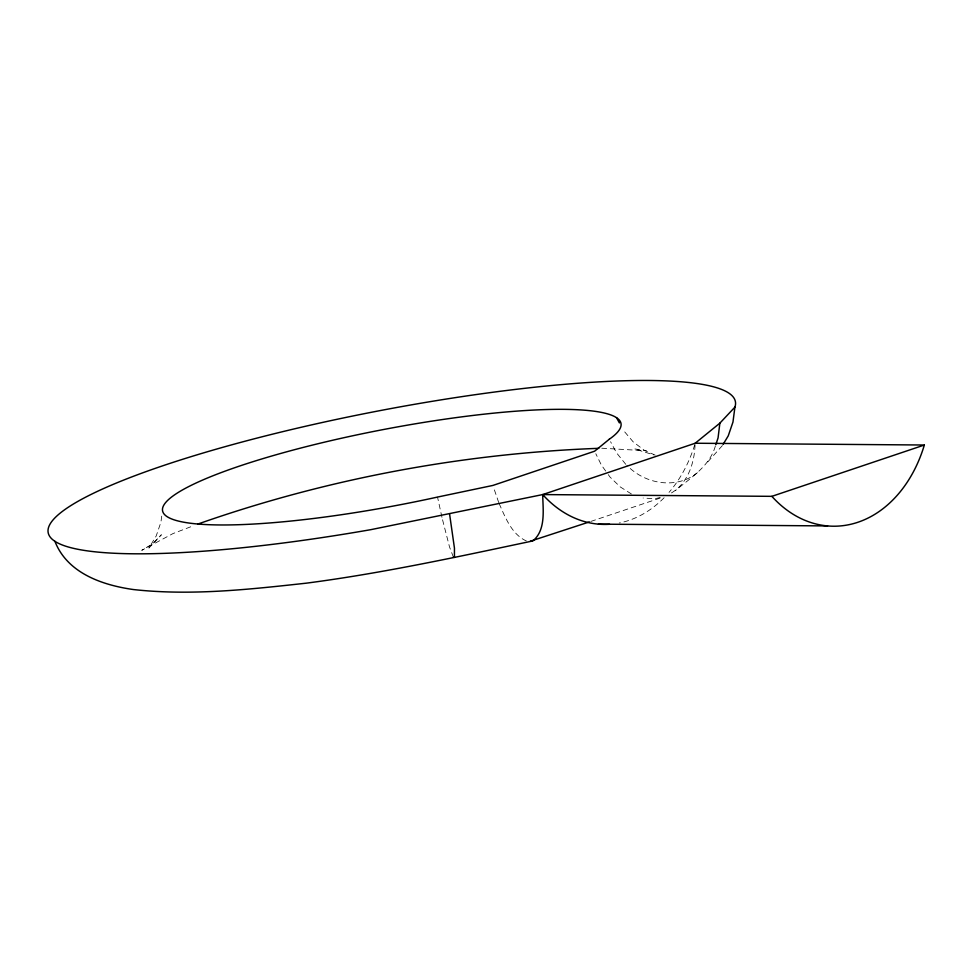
<?xml version="1.0" encoding="UTF-8"?>
<svg xmlns="http://www.w3.org/2000/svg" width="973" height="973" viewBox="0 0 973 973"><rect width="100%" height="100%" fill="white"/><g stroke="black" fill="none" stroke-linecap="round" stroke-linejoin="round"><path stroke-width="0.73" stroke-dasharray="4.87 3.65" d="M695.05 444.685C694.503 463.635 687.218 484.955 669.375 494.077M161.725 516.14L160.946 522.1L156.215 535.941L148.905 548.042L161.384 534.761L152.408 543.956L141.742 550.317L173.06 533.545L193.736 525.639M715.35 446.072C709.67 466.249 690.623 477.816 675.517 490.501M722.404 445.549L706.544 463.294M697.386 472.708C676.393 489.796 644.71 484.092 626.843 465.216M590.83 521.431L661.458 497.653M660.205 497.495L654.72 498.772L643.117 498.018M601.788 448.212L646.242 450.767L634.36 448.857L653.807 454.902M655.218 455.157L644.272 450.28L633.143 441.815L623.742 430.771M526.454 541.012C511.774 534.445 505.413 517.66 499.271 503.856M631.428 493.992L620.227 486.901L610.047 477.086L606.568 472.246M625.748 464.291L616.432 452.713L610.57 441.706M605.692 471.041L601.35 464.997L595.817 453.722M453.394 557.14L449.502 546.887L442.277 518.694M498.723 502.542L493.773 488.069M441.961 517.32L437.522 497.069M694.758 444.685A127.463 96.716 -89.6 0 1 669.035 492.387M664.109 497.738A127.463 96.716 -89.6 0 1 619.229 523"/><path stroke-width="1.46" d="M54.914 541.316C67.307 573.17 102.287 585.126 133.374 589.541C191.024 595.914 248.954 589.456 306.325 583.168C382.571 573.206 457.724 556.824 532.912 540.915C546.108 529.932 542.946 509.876 542.703 494.576L771.857 496.339L924.35 445.014L695.184 443.238L542.703 494.576L370.822 529.665A349.806 57.735 -10.8 0 1 48.65 527.171A349.806 57.735 -10.8 0 1 412.747 404.622A349.806 57.735 -10.8 0 1 734.919 407.115L719.862 423.158L718.062 437.911L715.812 444.71M734.919 407.115L732.973 422.039L728.242 435.868L723.134 444.345M695.184 443.238L719.862 423.158M197.872 524.058C326.441 478.813 462.589 453.382 598.796 448.322M589.419 521.905L530.273 541.231M598.431 524.143L827.585 525.919M453.394 557.14L454.427 557.407L454.452 548.14L449.599 514.121M616.505 417.672L619.4 422.914M924.35 445.014A127.463 96.716 -89.6 0 1 771.857 496.339M609.548 524.265A127.463 96.716 -89.6 0 1 542.703 494.576M609.256 439.261L594.588 451.217L492.91 485.43L437.522 497.069A233.338 38.506 -10.8 0 1 162.54 510.667A233.338 38.506 -10.8 0 1 425.663 422.112A233.338 38.506 -10.8 0 1 609.256 439.261"/></g></svg>
